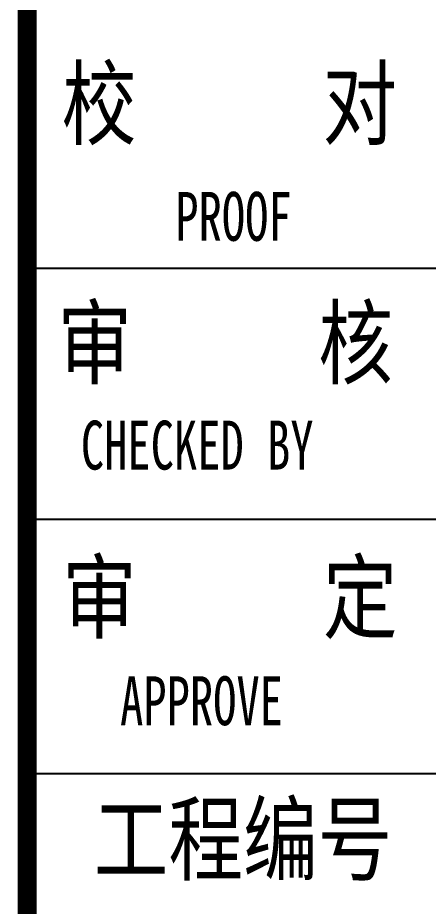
# Model space of a CAD drawing. Extents: x -191212 to 1245715665, y -234495 to 250873.
# Drawn here: x 291623 to 295822, y 37077 to 46161 of the extents above; entities that cross this region are included whole.
import ezdxf
from ezdxf.enums import TextEntityAlignment as Align

# ---------------------------------------------------------------- set-up
doc = ezdxf.new("R2010")
doc.units = 0
doc.header["$LTSCALE"] = 500
doc.layers.get('0').update_dxf_attribs({"linetype": 'CONTINUOUS'})
doc.layers.add('0-TK', color=4, linetype='CONTINUOUS')
doc.layers.add('PUB_TITLE', color=4, linetype='CONTINUOUS')
doc.styles.add('-黑体', font='simhei.ttf', dxfattribs={"width": 0.8})

msp = doc.modelspace()

# ---------------------------------------------------------------- linework, layer by layer
at = {"layer": '0-TK', "const_width": 192}
msp.add_lwpolyline([(291719.5, 28433.3), (291719.5, 108433.3)], dxfattribs=at)
at = {"layer": 'PUB_TITLE'}
for p, q in [((291719.5, 43601.6), (300138.4, 43601.6)), ((291719.5, 41033.3), (300138.4, 41033.3)), ((291719.5, 38433.3), (300138.4, 38433.3))]:
    msp.add_line(p, q, dxfattribs=at)

# ---------------------------------------------------------------- texts
at = {"style": '-黑体'}
for s, height, width, p in [('校     对', 700, 0.8, (292072.3, 45285.2)), ('PROOF', 500, 0.7, (293234.8, 44130.8)), ('审     核', 700, 0.8, (292028.5, 42838.6)), ('CHECKED BY', 500, 0.7, (292268.6, 41792.1)), ('工程编号', 700, 0.8, (292400.6, 37763.9))]:
    msp.add_text(s, height=height, dxfattribs=dict(at, width=width)).set_placement(p, align=Align.MIDDLE_LEFT)
for s, height, width, p in [('审     定', 700, 0.8, (292076.3, 39886.7)), ('APPROVE', 500, 0.7, (292669.9, 38928.1))]:
    msp.add_text(s, height=height, dxfattribs=dict(at, width=width)).set_placement(p)

doc.saveas('drawing.dxf')
